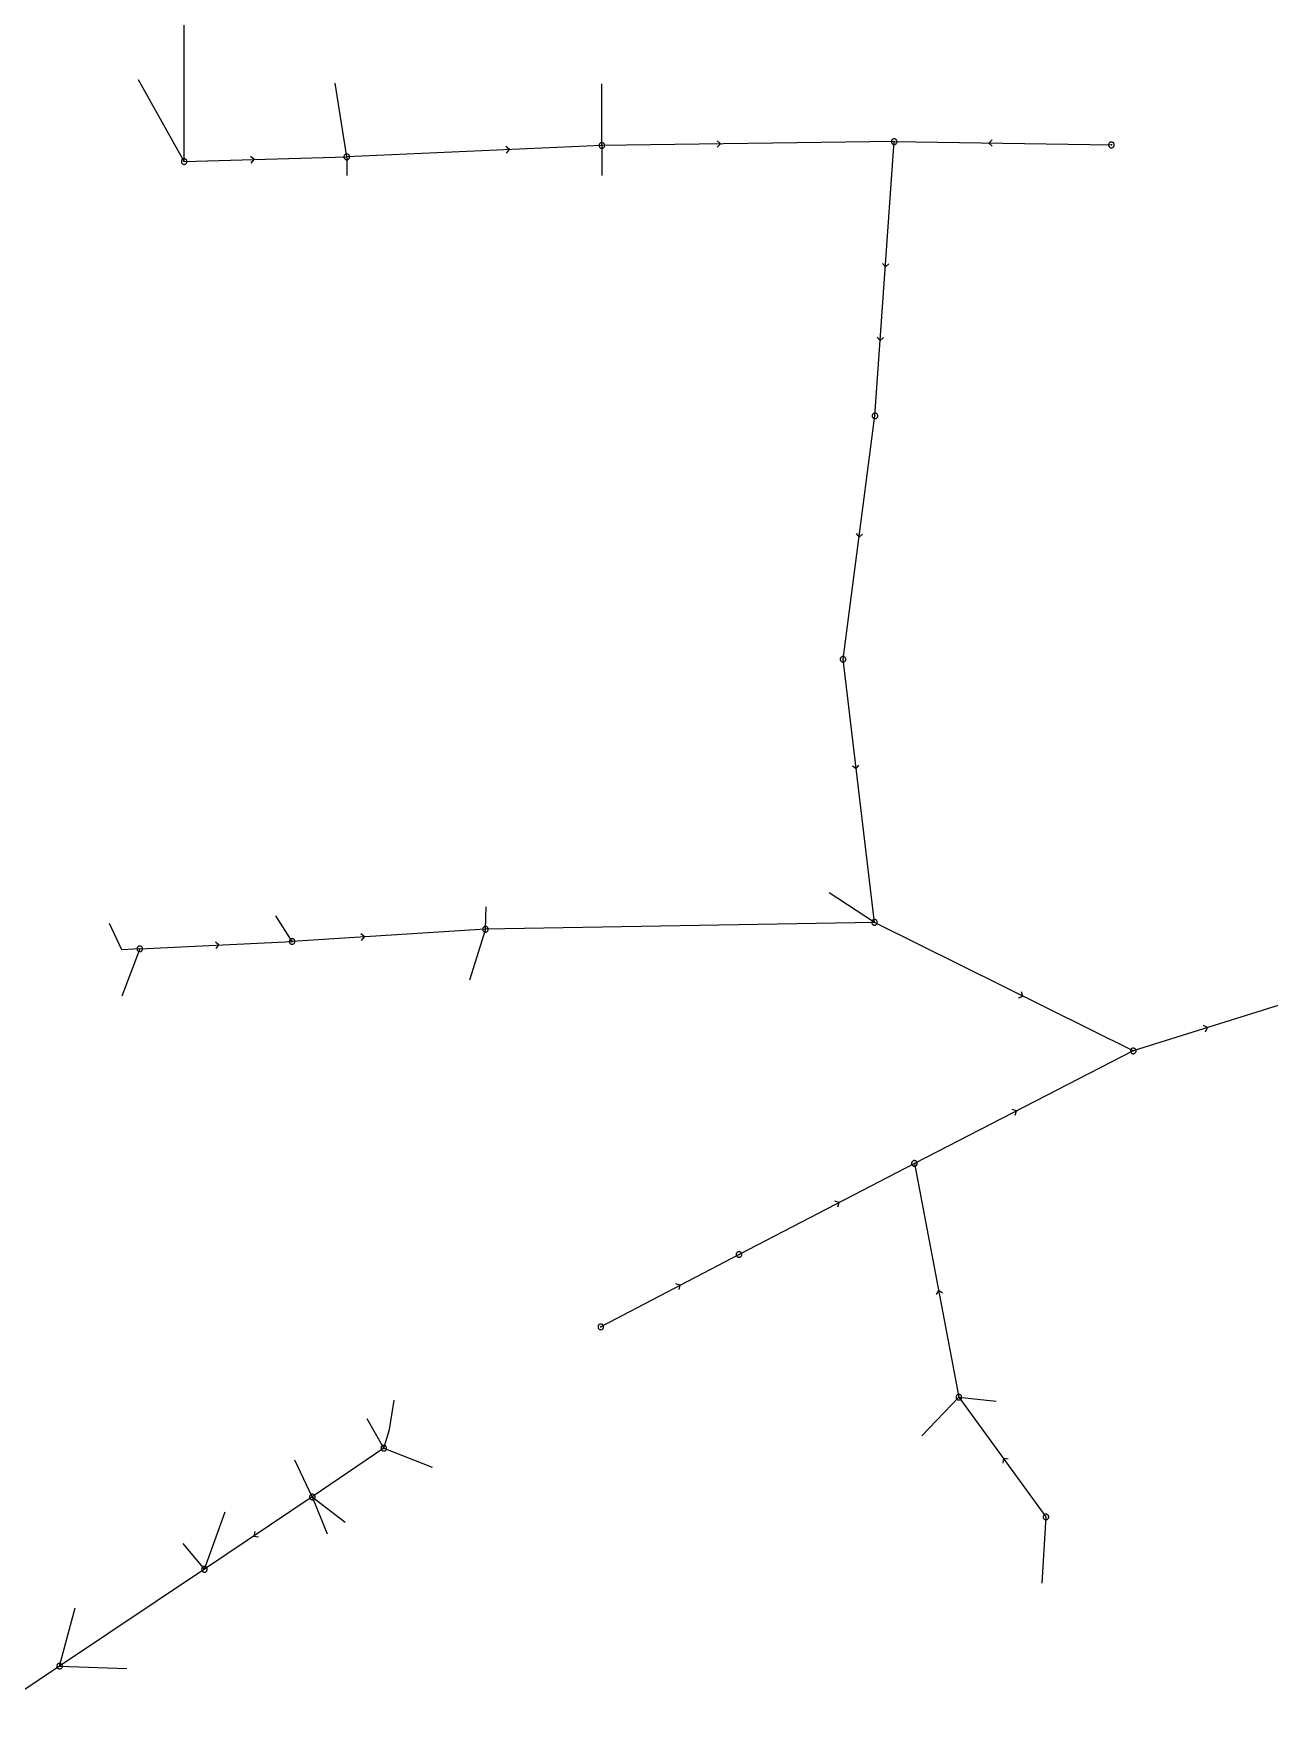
# Model space of a CAD drawing. Header units: metres. Extents: x 25504150 to 25508618, y 6694193 to 6702753.
# Drawn here: x 25504994 to 25505196.5, y 6698804.6 to 6699081.7 of the extents above; entities that cross this region are included whole.
import ezdxf

# ---------------------------------------------------------------- set-up
doc = ezdxf.new("R2010")
doc.units = ezdxf.units.M
for name, pattern in [('Sewer_node', [0]), ('Viemariputket', [0]), ('Viemarivarusteet', [0])]:
    doc.linetypes.add(name, pattern=pattern)
for name, color, linetype, lineweight in [('Sewer_node', 7, 'Sewer_node', 0), ('Viemariputket', 7, 'Viemariputket', 0), ('Viemarivarusteet', 7, 'Viemarivarusteet', 0)]:
    doc.layers.add(name, color=color, linetype=linetype, lineweight=lineweight)

msp = doc.modelspace()

# ---------------------------------------------------------------- linework, layer by layer
at = {"layer": 'Sewer_node', "color": 46, "linetype": 'Continuous', "true_color": 0x7f5f00, "flags": 128}
for points in [[(25505071.45, 6699062.13), (25505071.94, 6699062.69), (25505071.38, 6699063.18)], [(25505106.02, 6699063.07), (25505106.53, 6699063.62), (25505105.99, 6699064.13)], [(25505151.08, 6699064.29), (25505150.55, 6699063.75), (25505151.08, 6699063.23)], [(25505029.6, 6699060.49), (25505030.09, 6699061.05), (25505029.54, 6699061.55)], [(25505133.08, 6699044.02), (25505133.58, 6699043.46), (25505134.14, 6699043.95)], [(25505132.23, 6699031.96), (25505132.73, 6699031.41), (25505133.29, 6699031.9)], [(25505128.79, 6698999.78), (25505129.26, 6698999.19), (25505129.84, 6698999.65)], [(25505128.17, 6698961.69), (25505128.77, 6698961.24), (25505129.22, 6698961.83)], [(25505023.87, 6698931.76), (25505024.35, 6698932.34), (25505023.79, 6698932.82)], [(25505047.71, 6698933.09), (25505048.19, 6698933.67), (25505047.62, 6698934.15)], [(25505155.4, 6698923.7), (25505156.11, 6698923.96), (25505155.86, 6698924.66)], [(25505186.06, 6698918.13), (25505186.39, 6698918.8), (25505185.72, 6698919.13)], [(25505154.86, 6698904.43), (25505155.07, 6698905.15), (25505154.36, 6698905.37)], [(25505125.77, 6698889.42), (25505125.98, 6698890.14), (25505125.27, 6698890.35)], [(25505099.75, 6698875.86), (25505099.95, 6698876.58), (25505099.24, 6698876.79)], [(25505142.93, 6698875.28), (25505142.3, 6698875.69), (25505141.89, 6698875.07)], [(25505153.68, 6698848.06), (25505152.94, 6698848.16), (25505152.83, 6698847.43)], [(25505030.21, 6698836.21), (25505030.08, 6698835.47), (25505030.81, 6698835.34)]]:
    msp.add_lwpolyline(points, dxfattribs=at)
for points, elevation in [([(25505087.56, 6699063.37), (25505087.55, 6699063.44), (25505087.54, 6699063.51), (25505087.51, 6699063.58), (25505087.47, 6699063.64), (25505087.43, 6699063.7), (25505087.37, 6699063.74), (25505087.31, 6699063.78), (25505087.24, 6699063.81), (25505087.17, 6699063.82), (25505087.1, 6699063.83), (25505087.03, 6699063.82), (25505086.96, 6699063.81), (25505086.89, 6699063.78), (25505086.83, 6699063.74), (25505086.77, 6699063.7), (25505086.73, 6699063.64), (25505086.69, 6699063.58), (25505086.66, 6699063.51), (25505086.65, 6699063.44), (25505086.64, 6699063.37), (25505086.65, 6699063.3), (25505086.66, 6699063.23), (25505086.69, 6699063.16), (25505086.73, 6699063.1), (25505086.77, 6699063.04), (25505086.83, 6699063), (25505086.89, 6699062.96), (25505086.96, 6699062.93), (25505087.03, 6699062.92), (25505087.1, 6699062.91), (25505087.17, 6699062.92), (25505087.24, 6699062.93), (25505087.31, 6699062.96), (25505087.37, 6699063), (25505087.43, 6699063.04), (25505087.47, 6699063.1), (25505087.51, 6699063.16), (25505087.54, 6699063.23), (25505087.55, 6699063.3)], 45.4), ([(25505171.08, 6699063.45), (25505171.07, 6699063.52), (25505171.06, 6699063.6), (25505171.03, 6699063.66), (25505170.99, 6699063.73), (25505170.94, 6699063.78), (25505170.89, 6699063.83), (25505170.82, 6699063.87), (25505170.76, 6699063.9), (25505170.68, 6699063.91), (25505170.61, 6699063.92), (25505170.54, 6699063.91), (25505170.46, 6699063.9), (25505170.4, 6699063.87), (25505170.33, 6699063.83), (25505170.28, 6699063.78), (25505170.23, 6699063.73), (25505170.19, 6699063.66), (25505170.16, 6699063.6), (25505170.15, 6699063.52), (25505170.14, 6699063.45), (25505170.15, 6699063.38), (25505170.16, 6699063.3), (25505170.19, 6699063.24), (25505170.23, 6699063.17), (25505170.28, 6699063.12), (25505170.33, 6699063.07), (25505170.4, 6699063.03), (25505170.46, 6699063), (25505170.54, 6699062.99), (25505170.61, 6699062.98), (25505170.68, 6699062.99), (25505170.76, 6699063), (25505170.82, 6699063.03), (25505170.89, 6699063.07), (25505170.94, 6699063.12), (25505170.99, 6699063.17), (25505171.03, 6699063.24), (25505171.06, 6699063.3), (25505171.07, 6699063.38)], 45.45), ([(25505019.1, 6699060.72), (25505019.09, 6699060.79), (25505019.08, 6699060.86), (25505019.05, 6699060.93), (25505019.01, 6699060.99), (25505018.97, 6699061.05), (25505018.91, 6699061.09), (25505018.85, 6699061.13), (25505018.78, 6699061.16), (25505018.71, 6699061.17), (25505018.64, 6699061.18), (25505018.57, 6699061.17), (25505018.5, 6699061.16), (25505018.43, 6699061.13), (25505018.37, 6699061.09), (25505018.31, 6699061.05), (25505018.27, 6699060.99), (25505018.23, 6699060.93), (25505018.2, 6699060.86), (25505018.19, 6699060.79), (25505018.18, 6699060.72), (25505018.19, 6699060.65), (25505018.2, 6699060.58), (25505018.23, 6699060.51), (25505018.27, 6699060.45), (25505018.31, 6699060.39), (25505018.37, 6699060.35), (25505018.43, 6699060.31), (25505018.5, 6699060.28), (25505018.57, 6699060.27), (25505018.64, 6699060.26), (25505018.71, 6699060.27), (25505018.78, 6699060.28), (25505018.85, 6699060.31), (25505018.91, 6699060.35), (25505018.97, 6699060.39), (25505019.01, 6699060.45), (25505019.05, 6699060.51), (25505019.08, 6699060.58), (25505019.09, 6699060.65)], 46.11), ([(25505045.76, 6699061.49), (25505045.75, 6699061.56), (25505045.74, 6699061.64), (25505045.71, 6699061.7), (25505045.67, 6699061.77), (25505045.62, 6699061.82), (25505045.57, 6699061.87), (25505045.5, 6699061.91), (25505045.44, 6699061.94), (25505045.36, 6699061.95), (25505045.29, 6699061.96), (25505045.22, 6699061.95), (25505045.14, 6699061.94), (25505045.08, 6699061.91), (25505045.01, 6699061.87), (25505044.96, 6699061.82), (25505044.91, 6699061.77), (25505044.87, 6699061.7), (25505044.84, 6699061.64), (25505044.83, 6699061.56), (25505044.82, 6699061.49), (25505044.83, 6699061.42), (25505044.84, 6699061.34), (25505044.87, 6699061.28), (25505044.91, 6699061.21), (25505044.96, 6699061.16), (25505045.01, 6699061.11), (25505045.08, 6699061.07), (25505045.14, 6699061.04), (25505045.22, 6699061.03), (25505045.29, 6699061.02), (25505045.36, 6699061.03), (25505045.44, 6699061.04), (25505045.5, 6699061.07), (25505045.57, 6699061.11), (25505045.62, 6699061.16), (25505045.67, 6699061.21), (25505045.71, 6699061.28), (25505045.74, 6699061.34), (25505045.75, 6699061.42)], 46.4), ([(25505127.09, 6698979.16), (25505127.08, 6698979.23), (25505127.07, 6698979.3), (25505127.04, 6698979.37), (25505127, 6698979.43), (25505126.96, 6698979.49), (25505126.9, 6698979.53), (25505126.84, 6698979.57), (25505126.77, 6698979.6), (25505126.7, 6698979.61), (25505126.63, 6698979.62), (25505126.56, 6698979.61), (25505126.49, 6698979.6), (25505126.42, 6698979.57), (25505126.36, 6698979.53), (25505126.3, 6698979.49), (25505126.26, 6698979.43), (25505126.22, 6698979.37), (25505126.19, 6698979.3), (25505126.18, 6698979.23), (25505126.17, 6698979.16), (25505126.18, 6698979.09), (25505126.19, 6698979.02), (25505126.22, 6698978.95), (25505126.26, 6698978.89), (25505126.3, 6698978.83), (25505126.36, 6698978.79), (25505126.42, 6698978.75), (25505126.49, 6698978.72), (25505126.56, 6698978.71), (25505126.63, 6698978.7), (25505126.7, 6698978.71), (25505126.77, 6698978.72), (25505126.84, 6698978.75), (25505126.9, 6698978.79), (25505126.96, 6698978.83), (25505127, 6698978.89), (25505127.04, 6698978.95), (25505127.07, 6698979.02), (25505127.08, 6698979.09)], 43.28), ([(25505132.24, 6698936.05), (25505132.23, 6698936.12), (25505132.22, 6698936.19), (25505132.19, 6698936.26), (25505132.15, 6698936.32), (25505132.11, 6698936.38), (25505132.05, 6698936.42), (25505131.99, 6698936.46), (25505131.92, 6698936.49), (25505131.85, 6698936.5), (25505131.78, 6698936.51), (25505131.71, 6698936.5), (25505131.64, 6698936.49), (25505131.57, 6698936.46), (25505131.51, 6698936.42), (25505131.45, 6698936.38), (25505131.41, 6698936.32), (25505131.37, 6698936.26), (25505131.34, 6698936.19), (25505131.33, 6698936.12), (25505131.32, 6698936.05), (25505131.33, 6698935.98), (25505131.34, 6698935.91), (25505131.37, 6698935.84), (25505131.41, 6698935.78), (25505131.45, 6698935.72), (25505131.51, 6698935.68), (25505131.57, 6698935.64), (25505131.64, 6698935.61), (25505131.71, 6698935.6), (25505131.78, 6698935.59), (25505131.85, 6698935.6), (25505131.92, 6698935.61), (25505131.99, 6698935.64), (25505132.05, 6698935.68), (25505132.11, 6698935.72), (25505132.15, 6698935.78), (25505132.19, 6698935.84), (25505132.22, 6698935.91), (25505132.23, 6698935.98)], 43.31), ([(25505036.79, 6698932.92), (25505036.78, 6698932.99), (25505036.77, 6698933.06), (25505036.74, 6698933.13), (25505036.7, 6698933.19), (25505036.66, 6698933.25), (25505036.6, 6698933.29), (25505036.54, 6698933.33), (25505036.47, 6698933.36), (25505036.4, 6698933.37), (25505036.33, 6698933.38), (25505036.26, 6698933.37), (25505036.19, 6698933.36), (25505036.12, 6698933.33), (25505036.06, 6698933.29), (25505036, 6698933.25), (25505035.96, 6698933.19), (25505035.92, 6698933.13), (25505035.89, 6698933.06), (25505035.88, 6698932.99), (25505035.87, 6698932.92), (25505035.88, 6698932.85), (25505035.89, 6698932.78), (25505035.92, 6698932.71), (25505035.96, 6698932.65), (25505036, 6698932.59), (25505036.06, 6698932.55), (25505036.12, 6698932.51), (25505036.19, 6698932.48), (25505036.26, 6698932.47), (25505036.33, 6698932.46), (25505036.4, 6698932.47), (25505036.47, 6698932.48), (25505036.54, 6698932.51), (25505036.6, 6698932.55), (25505036.66, 6698932.59), (25505036.7, 6698932.65), (25505036.74, 6698932.71), (25505036.77, 6698932.78), (25505036.78, 6698932.85)], 43.59), ([(25505068.49, 6698934.91), (25505068.48, 6698934.98), (25505068.47, 6698935.05), (25505068.44, 6698935.12), (25505068.4, 6698935.18), (25505068.36, 6698935.24), (25505068.3, 6698935.28), (25505068.24, 6698935.32), (25505068.17, 6698935.35), (25505068.1, 6698935.36), (25505068.03, 6698935.37), (25505067.96, 6698935.36), (25505067.89, 6698935.35), (25505067.82, 6698935.32), (25505067.76, 6698935.28), (25505067.7, 6698935.24), (25505067.66, 6698935.18), (25505067.62, 6698935.12), (25505067.59, 6698935.05), (25505067.58, 6698934.98), (25505067.57, 6698934.91), (25505067.58, 6698934.84), (25505067.59, 6698934.77), (25505067.62, 6698934.7), (25505067.66, 6698934.64), (25505067.7, 6698934.58), (25505067.76, 6698934.54), (25505067.82, 6698934.5), (25505067.89, 6698934.47), (25505067.96, 6698934.46), (25505068.03, 6698934.45), (25505068.1, 6698934.46), (25505068.17, 6698934.47), (25505068.24, 6698934.5), (25505068.3, 6698934.54), (25505068.36, 6698934.58), (25505068.4, 6698934.64), (25505068.44, 6698934.7), (25505068.47, 6698934.77), (25505068.48, 6698934.84)], 43.48), ([(25505011.83, 6698931.7), (25505011.82, 6698931.77), (25505011.81, 6698931.84), (25505011.78, 6698931.91), (25505011.74, 6698931.97), (25505011.7, 6698932.03), (25505011.64, 6698932.07), (25505011.58, 6698932.11), (25505011.51, 6698932.14), (25505011.44, 6698932.15), (25505011.37, 6698932.16), (25505011.3, 6698932.15), (25505011.23, 6698932.14), (25505011.16, 6698932.11), (25505011.1, 6698932.07), (25505011.04, 6698932.03), (25505011, 6698931.97), (25505010.96, 6698931.91), (25505010.93, 6698931.84), (25505010.92, 6698931.77), (25505010.91, 6698931.7), (25505010.92, 6698931.63), (25505010.93, 6698931.56), (25505010.96, 6698931.49), (25505011, 6698931.43), (25505011.04, 6698931.37), (25505011.1, 6698931.33), (25505011.16, 6698931.29), (25505011.23, 6698931.26), (25505011.3, 6698931.25), (25505011.37, 6698931.24), (25505011.44, 6698931.25), (25505011.51, 6698931.26), (25505011.58, 6698931.29), (25505011.64, 6698931.33), (25505011.7, 6698931.37), (25505011.74, 6698931.43), (25505011.78, 6698931.49), (25505011.81, 6698931.56), (25505011.82, 6698931.63)], 43.77), ([(25505174.66, 6698914.97), (25505174.65, 6698915.04), (25505174.64, 6698915.11), (25505174.61, 6698915.18), (25505174.57, 6698915.24), (25505174.53, 6698915.3), (25505174.47, 6698915.34), (25505174.41, 6698915.38), (25505174.34, 6698915.41), (25505174.27, 6698915.42), (25505174.2, 6698915.43), (25505174.13, 6698915.42), (25505174.06, 6698915.41), (25505173.99, 6698915.38), (25505173.93, 6698915.34), (25505173.87, 6698915.3), (25505173.83, 6698915.24), (25505173.79, 6698915.18), (25505173.76, 6698915.11), (25505173.75, 6698915.04), (25505173.74, 6698914.97), (25505173.75, 6698914.9), (25505173.76, 6698914.83), (25505173.79, 6698914.76), (25505173.83, 6698914.7), (25505173.87, 6698914.64), (25505173.93, 6698914.6), (25505173.99, 6698914.56), (25505174.06, 6698914.53), (25505174.13, 6698914.52), (25505174.2, 6698914.51), (25505174.27, 6698914.52), (25505174.34, 6698914.53), (25505174.41, 6698914.56), (25505174.47, 6698914.6), (25505174.53, 6698914.64), (25505174.57, 6698914.7), (25505174.61, 6698914.76), (25505174.64, 6698914.83), (25505174.65, 6698914.9)], 43.67), ([(25505138.79, 6698896.55), (25505138.78, 6698896.62), (25505138.77, 6698896.69), (25505138.74, 6698896.76), (25505138.7, 6698896.82), (25505138.66, 6698896.88), (25505138.6, 6698896.92), (25505138.54, 6698896.96), (25505138.47, 6698896.99), (25505138.4, 6698897), (25505138.33, 6698897.01), (25505138.26, 6698897), (25505138.19, 6698896.99), (25505138.12, 6698896.96), (25505138.06, 6698896.92), (25505138, 6698896.88), (25505137.96, 6698896.82), (25505137.92, 6698896.76), (25505137.89, 6698896.69), (25505137.88, 6698896.62), (25505137.87, 6698896.55), (25505137.88, 6698896.48), (25505137.89, 6698896.41), (25505137.92, 6698896.34), (25505137.96, 6698896.28), (25505138, 6698896.22), (25505138.06, 6698896.18), (25505138.12, 6698896.14), (25505138.19, 6698896.11), (25505138.26, 6698896.1), (25505138.33, 6698896.09), (25505138.4, 6698896.1), (25505138.47, 6698896.11), (25505138.54, 6698896.14), (25505138.6, 6698896.18), (25505138.66, 6698896.22), (25505138.7, 6698896.28), (25505138.74, 6698896.34), (25505138.77, 6698896.41), (25505138.78, 6698896.48)], 43.77), ([(25505146.08, 6698858.23), (25505146.07, 6698858.3), (25505146.06, 6698858.37), (25505146.03, 6698858.44), (25505145.99, 6698858.5), (25505145.95, 6698858.56), (25505145.89, 6698858.6), (25505145.83, 6698858.64), (25505145.76, 6698858.67), (25505145.69, 6698858.68), (25505145.62, 6698858.69), (25505145.55, 6698858.68), (25505145.48, 6698858.67), (25505145.41, 6698858.64), (25505145.35, 6698858.6), (25505145.29, 6698858.56), (25505145.25, 6698858.5), (25505145.21, 6698858.44), (25505145.18, 6698858.37), (25505145.17, 6698858.3), (25505145.16, 6698858.23), (25505145.17, 6698858.16), (25505145.18, 6698858.09), (25505145.21, 6698858.02), (25505145.25, 6698857.96), (25505145.29, 6698857.9), (25505145.35, 6698857.86), (25505145.41, 6698857.82), (25505145.48, 6698857.79), (25505145.55, 6698857.78), (25505145.62, 6698857.77), (25505145.69, 6698857.78), (25505145.76, 6698857.79), (25505145.83, 6698857.82), (25505145.89, 6698857.86), (25505145.95, 6698857.9), (25505145.99, 6698857.96), (25505146.03, 6698858.02), (25505146.06, 6698858.09), (25505146.07, 6698858.16)], 44.03), ([(25505051.82, 6698849.87), (25505051.81, 6698849.94), (25505051.8, 6698850.01), (25505051.77, 6698850.08), (25505051.73, 6698850.14), (25505051.69, 6698850.2), (25505051.63, 6698850.24), (25505051.57, 6698850.28), (25505051.5, 6698850.31), (25505051.43, 6698850.32), (25505051.36, 6698850.33), (25505051.29, 6698850.32), (25505051.22, 6698850.31), (25505051.15, 6698850.28), (25505051.09, 6698850.24), (25505051.03, 6698850.2), (25505050.99, 6698850.14), (25505050.95, 6698850.08), (25505050.92, 6698850.01), (25505050.91, 6698849.94), (25505050.9, 6698849.87), (25505050.91, 6698849.8), (25505050.92, 6698849.73), (25505050.95, 6698849.66), (25505050.99, 6698849.6), (25505051.03, 6698849.54), (25505051.09, 6698849.5), (25505051.15, 6698849.46), (25505051.22, 6698849.43), (25505051.29, 6698849.42), (25505051.36, 6698849.41), (25505051.43, 6698849.42), (25505051.5, 6698849.43), (25505051.57, 6698849.46), (25505051.63, 6698849.5), (25505051.69, 6698849.54), (25505051.73, 6698849.6), (25505051.77, 6698849.66), (25505051.8, 6698849.73), (25505051.81, 6698849.8)], 43.52), ([(25505040.1, 6698841.88), (25505040.09, 6698841.95), (25505040.08, 6698842.02), (25505040.05, 6698842.09), (25505040.01, 6698842.15), (25505039.97, 6698842.21), (25505039.91, 6698842.25), (25505039.85, 6698842.29), (25505039.78, 6698842.32), (25505039.71, 6698842.33), (25505039.64, 6698842.34), (25505039.57, 6698842.33), (25505039.5, 6698842.32), (25505039.43, 6698842.29), (25505039.37, 6698842.25), (25505039.31, 6698842.21), (25505039.27, 6698842.15), (25505039.23, 6698842.09), (25505039.2, 6698842.02), (25505039.19, 6698841.95), (25505039.18, 6698841.88), (25505039.19, 6698841.81), (25505039.2, 6698841.74), (25505039.23, 6698841.67), (25505039.27, 6698841.61), (25505039.31, 6698841.55), (25505039.37, 6698841.51), (25505039.43, 6698841.47), (25505039.5, 6698841.44), (25505039.57, 6698841.43), (25505039.64, 6698841.42), (25505039.71, 6698841.43), (25505039.78, 6698841.44), (25505039.85, 6698841.47), (25505039.91, 6698841.51), (25505039.97, 6698841.55), (25505040.01, 6698841.61), (25505040.05, 6698841.67), (25505040.08, 6698841.74), (25505040.09, 6698841.81)], 43.47), ([(25505160.35, 6698838.6), (25505160.34, 6698838.67), (25505160.33, 6698838.74), (25505160.3, 6698838.81), (25505160.26, 6698838.87), (25505160.22, 6698838.93), (25505160.16, 6698838.97), (25505160.1, 6698839.01), (25505160.03, 6698839.04), (25505159.96, 6698839.05), (25505159.89, 6698839.06), (25505159.82, 6698839.05), (25505159.75, 6698839.04), (25505159.68, 6698839.01), (25505159.62, 6698838.97), (25505159.56, 6698838.93), (25505159.52, 6698838.87), (25505159.48, 6698838.81), (25505159.45, 6698838.74), (25505159.44, 6698838.67), (25505159.43, 6698838.6), (25505159.44, 6698838.53), (25505159.45, 6698838.46), (25505159.48, 6698838.39), (25505159.52, 6698838.33), (25505159.56, 6698838.27), (25505159.62, 6698838.23), (25505159.68, 6698838.19), (25505159.75, 6698838.16), (25505159.82, 6698838.15), (25505159.89, 6698838.14), (25505159.96, 6698838.15), (25505160.03, 6698838.16), (25505160.1, 6698838.19), (25505160.16, 6698838.23), (25505160.22, 6698838.27), (25505160.26, 6698838.33), (25505160.3, 6698838.39), (25505160.33, 6698838.46), (25505160.34, 6698838.53)], 45.29), ([(25505022.42, 6698830.02), (25505022.41, 6698830.09), (25505022.4, 6698830.16), (25505022.37, 6698830.23), (25505022.33, 6698830.29), (25505022.29, 6698830.35), (25505022.23, 6698830.39), (25505022.17, 6698830.43), (25505022.1, 6698830.46), (25505022.03, 6698830.47), (25505021.96, 6698830.48), (25505021.89, 6698830.47), (25505021.82, 6698830.46), (25505021.75, 6698830.43), (25505021.69, 6698830.39), (25505021.63, 6698830.35), (25505021.59, 6698830.29), (25505021.55, 6698830.23), (25505021.52, 6698830.16), (25505021.51, 6698830.09), (25505021.5, 6698830.02), (25505021.51, 6698829.95), (25505021.52, 6698829.88), (25505021.55, 6698829.81), (25505021.59, 6698829.75), (25505021.63, 6698829.69), (25505021.69, 6698829.65), (25505021.75, 6698829.61), (25505021.82, 6698829.58), (25505021.89, 6698829.57), (25505021.96, 6698829.56), (25505022.03, 6698829.57), (25505022.1, 6698829.58), (25505022.17, 6698829.61), (25505022.23, 6698829.65), (25505022.29, 6698829.69), (25505022.33, 6698829.75), (25505022.37, 6698829.81), (25505022.4, 6698829.88), (25505022.41, 6698829.95)], 43.35), ([(25504998.69, 6698814.16), (25504998.68, 6698814.23), (25504998.67, 6698814.3), (25504998.64, 6698814.37), (25504998.6, 6698814.43), (25504998.56, 6698814.49), (25504998.5, 6698814.53), (25504998.44, 6698814.57), (25504998.37, 6698814.6), (25504998.3, 6698814.61), (25504998.23, 6698814.62), (25504998.16, 6698814.61), (25504998.09, 6698814.6), (25504998.02, 6698814.57), (25504997.96, 6698814.53), (25504997.9, 6698814.49), (25504997.86, 6698814.43), (25504997.82, 6698814.37), (25504997.79, 6698814.3), (25504997.78, 6698814.23), (25504997.77, 6698814.16), (25504997.78, 6698814.09), (25504997.79, 6698814.02), (25504997.82, 6698813.95), (25504997.86, 6698813.89), (25504997.9, 6698813.83), (25504997.96, 6698813.79), (25504998.02, 6698813.75), (25504998.09, 6698813.72), (25504998.16, 6698813.71), (25504998.23, 6698813.7), (25504998.3, 6698813.71), (25504998.37, 6698813.72), (25504998.44, 6698813.75), (25504998.5, 6698813.79), (25504998.56, 6698813.83), (25504998.6, 6698813.89), (25504998.64, 6698813.95), (25504998.67, 6698814.02), (25504998.68, 6698814.09)], 43.21)]:
    msp.add_lwpolyline(points, close=True, dxfattribs=dict(at, elevation=elevation))
for points in [[(25505135.48, 6699063.99), (25505135.47, 6699064.06), (25505135.46, 6699064.13), (25505135.43, 6699064.2), (25505135.39, 6699064.26), (25505135.35, 6699064.32), (25505135.29, 6699064.36), (25505135.23, 6699064.4), (25505135.16, 6699064.43), (25505135.09, 6699064.44), (25505135.02, 6699064.45), (25505134.95, 6699064.44), (25505134.88, 6699064.43), (25505134.81, 6699064.4), (25505134.75, 6699064.36), (25505134.69, 6699064.32), (25505134.65, 6699064.26), (25505134.61, 6699064.2), (25505134.58, 6699064.13), (25505134.57, 6699064.06), (25505134.56, 6699063.99), (25505134.57, 6699063.92), (25505134.58, 6699063.85), (25505134.61, 6699063.78), (25505134.65, 6699063.72), (25505134.69, 6699063.66), (25505134.75, 6699063.62), (25505134.81, 6699063.58), (25505134.88, 6699063.55), (25505134.95, 6699063.54), (25505135.02, 6699063.53), (25505135.09, 6699063.54), (25505135.16, 6699063.55), (25505135.23, 6699063.58), (25505135.29, 6699063.62), (25505135.35, 6699063.66), (25505135.39, 6699063.72), (25505135.43, 6699063.78), (25505135.46, 6699063.85), (25505135.47, 6699063.92)], [(25505132.33, 6699019.05), (25505132.32, 6699019.12), (25505132.31, 6699019.19), (25505132.28, 6699019.26), (25505132.24, 6699019.32), (25505132.2, 6699019.38), (25505132.14, 6699019.42), (25505132.08, 6699019.46), (25505132.01, 6699019.49), (25505131.94, 6699019.5), (25505131.87, 6699019.51), (25505131.8, 6699019.5), (25505131.73, 6699019.49), (25505131.66, 6699019.46), (25505131.6, 6699019.42), (25505131.54, 6699019.38), (25505131.5, 6699019.32), (25505131.46, 6699019.26), (25505131.43, 6699019.19), (25505131.42, 6699019.12), (25505131.41, 6699019.05), (25505131.42, 6699018.98), (25505131.43, 6699018.91), (25505131.46, 6699018.84), (25505131.5, 6699018.78), (25505131.54, 6699018.72), (25505131.6, 6699018.68), (25505131.66, 6699018.64), (25505131.73, 6699018.61), (25505131.8, 6699018.6), (25505131.87, 6699018.59), (25505131.94, 6699018.6), (25505132.01, 6699018.61), (25505132.08, 6699018.64), (25505132.14, 6699018.68), (25505132.2, 6699018.72), (25505132.24, 6699018.78), (25505132.28, 6699018.84), (25505132.31, 6699018.91), (25505132.32, 6699018.98)], [(25505110.04, 6698881.62), (25505110.03, 6698881.69), (25505110.02, 6698881.76), (25505109.99, 6698881.83), (25505109.95, 6698881.89), (25505109.91, 6698881.95), (25505109.85, 6698881.99), (25505109.79, 6698882.03), (25505109.72, 6698882.06), (25505109.65, 6698882.07), (25505109.58, 6698882.08), (25505109.51, 6698882.07), (25505109.44, 6698882.06), (25505109.37, 6698882.03), (25505109.31, 6698881.99), (25505109.25, 6698881.95), (25505109.21, 6698881.89), (25505109.17, 6698881.83), (25505109.14, 6698881.76), (25505109.13, 6698881.69), (25505109.12, 6698881.62), (25505109.13, 6698881.55), (25505109.14, 6698881.48), (25505109.17, 6698881.41), (25505109.21, 6698881.35), (25505109.25, 6698881.29), (25505109.31, 6698881.25), (25505109.37, 6698881.21), (25505109.44, 6698881.18), (25505109.51, 6698881.17), (25505109.58, 6698881.16), (25505109.65, 6698881.17), (25505109.72, 6698881.18), (25505109.79, 6698881.21), (25505109.85, 6698881.25), (25505109.91, 6698881.29), (25505109.95, 6698881.35), (25505109.99, 6698881.41), (25505110.02, 6698881.48), (25505110.03, 6698881.55)], [(25505087.39, 6698869.76), (25505087.38, 6698869.83), (25505087.37, 6698869.9), (25505087.34, 6698869.97), (25505087.3, 6698870.03), (25505087.26, 6698870.09), (25505087.2, 6698870.13), (25505087.14, 6698870.17), (25505087.07, 6698870.2), (25505087, 6698870.21), (25505086.93, 6698870.22), (25505086.86, 6698870.21), (25505086.79, 6698870.2), (25505086.72, 6698870.17), (25505086.66, 6698870.13), (25505086.6, 6698870.09), (25505086.56, 6698870.03), (25505086.52, 6698869.97), (25505086.49, 6698869.9), (25505086.48, 6698869.83), (25505086.47, 6698869.76), (25505086.48, 6698869.69), (25505086.49, 6698869.62), (25505086.52, 6698869.55), (25505086.56, 6698869.49), (25505086.6, 6698869.43), (25505086.66, 6698869.39), (25505086.72, 6698869.35), (25505086.79, 6698869.32), (25505086.86, 6698869.31), (25505086.93, 6698869.3), (25505087, 6698869.31), (25505087.07, 6698869.32), (25505087.14, 6698869.35), (25505087.2, 6698869.39), (25505087.26, 6698869.43), (25505087.3, 6698869.49), (25505087.34, 6698869.55), (25505087.37, 6698869.62), (25505087.38, 6698869.69)]]:
    msp.add_lwpolyline(points, close=True, dxfattribs=at)
at = {"layer": 'Viemariputket', "color": 1, "linetype": 'Continuous', "lineweight": 15}
for p, q in [((25505018.64, 6699060.72, 44.62), (25505018.68, 6699115.76, 46.3)), ((25505018.64, 6699060.72), (25505011.18, 6699074.1)), ((25505045.29, 6699061.49, 44), (25505043.37, 6699073.56, 43.57)), ((25505087.1, 6699063.37), (25505087.11, 6699073.45)), ((25505087.1, 6699063.37, 42.42), (25505045.29, 6699061.49, 43.02)), ((25505135.02, 6699063.99), (25505087.1, 6699063.37)), ((25505087.1, 6699063.37), (25505087.11, 6699058.42)), ((25505131.87, 6699019.05), (25505135.02, 6699063.99)), ((25505135.02, 6699063.99), (25505170.61, 6699063.45)), ((25505018.64, 6699060.72, 44.54), (25505045.29, 6699061.49, 44.21)), ((25505045.29, 6699061.49), (25505045.29, 6699058.43)), ((25505126.63, 6698979.16), (25505131.87, 6699019.05)), ((25505131.78, 6698936.05, 41.48), (25505126.63, 6698979.16, 41.63)), ((25505068.03, 6698934.91), (25505068.12, 6698938.58)), ((25505131.78, 6698936.05), (25505124.34, 6698940.9)), ((25505036.33, 6698932.92), (25505033.69, 6698937.1)), ((25505131.78, 6698936.05, 41.48), (25505068.03, 6698934.91, 41.71)), ((25505174.2, 6698914.97), (25505131.78, 6698936.05)), ((25505011.37, 6698931.7), (25505036.33, 6698932.92)), ((25505068.03, 6698934.91), (25505036.33, 6698932.92)), ((25505068.03, 6698934.91), (25505065.42, 6698926.56)), ((25505011.37, 6698931.7), (25505008.4, 6698923.96)), ((25505209.13, 6698925.93), (25505174.2, 6698914.97)), ((25505174.2, 6698914.97), (25505138.33, 6698896.55)), ((25505138.33, 6698896.55), (25505109.58, 6698881.62)), ((25505138.33, 6698896.55), (25505145.62, 6698858.23)), ((25505109.58, 6698881.62), (25505086.93, 6698869.76)), ((25505145.62, 6698858.23), (25505139.54, 6698851.88)), ((25505145.62, 6698858.23), (25505151.71, 6698857.59)), ((25505145.62, 6698858.23, 0.32), (25505159.89, 6698838.6, 42.51)), ((25505051.36, 6698849.87, 41.42), (25505048.61, 6698854.68, 41.51)), ((25505051.36, 6698849.87, 41.23), (25505039.64, 6698841.88, 41.19)), ((25505051.36, 6698849.87, 41.48), (25505059.29, 6698846.77, 41.59)), ((25505039.64, 6698841.88, 41.37), (25505036.76, 6698847.89, 41.17)), ((25505039.64, 6698841.88, 41.17), (25505021.96, 6698830.02, 41.04)), ((25505039.64, 6698841.88, 41.31), (25505042.08, 6698835.86, 41.32)), ((25505039.64, 6698841.88, 41.37), (25505045.04, 6698837.77, 41.59)), ((25505021.96, 6698830.02, 41.15), (25505025.35, 6698839.46, 41.33)), ((25505159.89, 6698838.6, 42.65), (25505159.19, 6698827.73, 0.32)), ((25505021.96, 6698830.02, 41.14), (25505018.5, 6698834.24, 41.29)), ((25505021.96, 6698830.02, 41.03), (25504998.23, 6698814.16, 40.8)), ((25504998.23, 6698814.16, 40.8), (25505000.77, 6698823.73)), ((25504998.23, 6698814.16, 40.8), (25504984, 6698804.64, 40.72)), ((25504998.23, 6698814.16, 40.8), (25505009.23, 6698813.74))]:
    msp.add_line(p, q, dxfattribs=at)
at = {"layer": 'Viemariputket', "color": 1, "linetype": 'Continuous', "lineweight": 15, "flags": 128}
msp.add_lwpolyline([(25505011.37, 6698931.7), (25505008.45, 6698931.55), (25505006.38, 6698935.86)], dxfattribs=at)
at = {"layer": 'Viemariputket', "color": 1, "linetype": 'Continuous', "lineweight": 15}
msp.add_polyline3d([(25505051.36, 6698849.87, 41.45), (25505052.28, 6698852.92, 41.66), (25505053.06, 6698857.72, 41.77)], dxfattribs=at)
at = {"layer": 'Viemarivarusteet', "color": 1}
for p in [(25505087.1, 6699063.37, 45.4), (25505135.02, 6699063.99), (25505170.61, 6699063.45, 45.45), (25505018.64, 6699060.72, 46.11), (25505045.29, 6699061.49, 46.4), (25505131.87, 6699019.05), (25505126.63, 6698979.16, 43.28), (25505131.78, 6698936.05, 43.31), (25505036.33, 6698932.92, 43.59), (25505068.03, 6698934.91, 43.48), (25505011.37, 6698931.7, 43.77), (25505174.2, 6698914.97, 43.67), (25505138.33, 6698896.55, 43.77), (25505109.58, 6698881.62), (25505086.93, 6698869.76), (25505145.62, 6698858.23, 44.03), (25505051.36, 6698849.87, 43.52), (25505039.64, 6698841.88, 43.47), (25505159.89, 6698838.6, 45.29), (25505021.96, 6698830.02, 43.35), (25504998.23, 6698814.16, 43.21)]:
    msp.add_point(p, dxfattribs=at)

doc.saveas('drawing.dxf')
